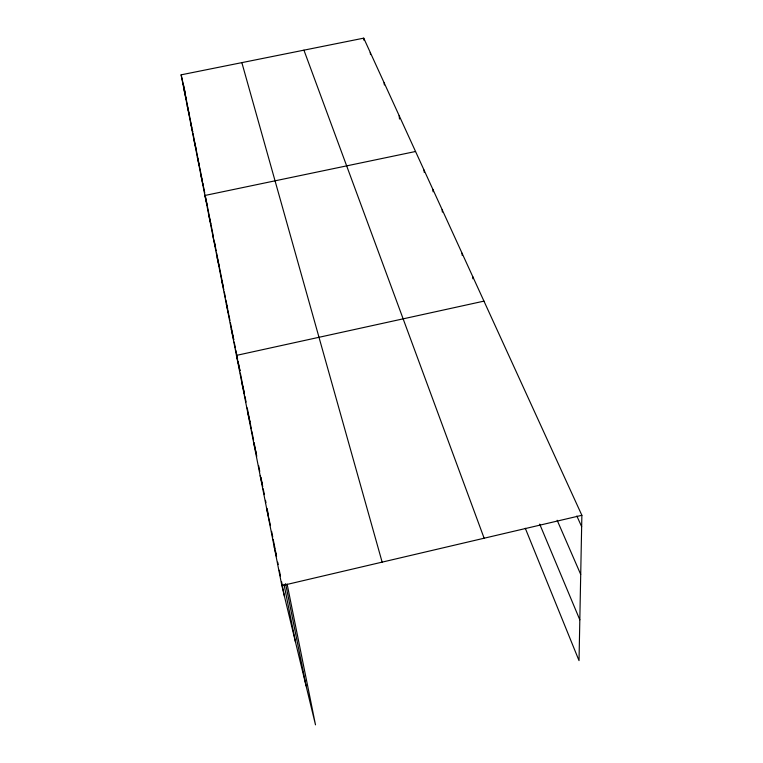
<?xml version="1.0" encoding="UTF-8"?>
<svg xmlns="http://www.w3.org/2000/svg" width="763" height="763" viewBox="0 0 763 763"><rect width="100%" height="100%" fill="white"/><g stroke="black" fill="none" stroke-linecap="round" stroke-linejoin="round"><path stroke-width="1.14" d="M287.126 584.086L315.5 724.85L281.862 585.641L181.127 74.831L363.732 38.15L581.873 515.302L579.022 660.615L525.287 528.254M281.862 585.641L581.873 515.302M483.961 301.127L236.454 355.396L240.04 370.694M415.549 151.494L204.913 195.471L207.259 205.638L205.209 195.261M576.847 516.017L581.654 526.632M557.162 520.261L580.71 574.415M539.699 524.114L579.823 619.823M303.932 50.158L484.133 538.211M241.852 62.633L382.139 562.121M274.194 546.737L276.549 556.561L275.453 550.791M266.974 510.132L270.483 525.631M253.745 443.055L256.063 452.86M260.164 475.635L262.758 486.546M241.909 383.074L244.456 393.87L242.624 384.628M247.67 412.249L249.968 422.015M226.344 304.113L228.566 313.65M231.275 329.111L233.764 339.783L230.388 322.682M212.896 235.948L215.29 246.296M217.169 257.608L219.324 266.888L216.654 253.163M221.651 280.307L223.845 289.768M193.859 139.41L196.129 149.29M197.388 157.292L199.429 166.162L194.536 141.241M201.07 175.957L203.387 186.038L202.948 183.826M208.824 215.261L210.922 224.379L207.488 206.802M181.127 74.831L185.094 92.247M184.121 90.015L186.306 99.6M187.24 105.819L189.453 115.499M190.483 122.261L192.724 132.047L192.286 129.844M285.6 583.666L306.077 685.842M284.008 584.296L295.567 642.351M183.292 84.312L191.847 127.631M192.944 133.201L194.079 138.942M199.677 167.269L202.51 181.623M203.616 187.183L204.751 192.953M211.189 225.514L213.239 235.91M214.384 241.68L216.196 250.874M219.591 268.042L223.187 286.268M224.312 291.962L225.438 297.646M225.886 299.916L227.689 309.015M228.137 311.294L228.585 313.564M228.814 314.709L229.94 320.403M234.212 342.072L235.347 347.804M235.805 350.093L237.608 359.259M238.066 361.548L239.887 370.761M240.345 373.069L242.167 382.311M244.913 396.207L246.067 402.053M247.222 407.9L249.072 417.256M249.53 419.593L249.997 421.929M250.226 423.103L251.351 428.816M251.809 431.095L253.612 440.232M254.06 442.521L255.195 448.234M255.643 450.523L256.091 452.802M256.32 453.947L256.778 456.274M258.619 465.592L259.773 471.41M260.917 477.228L262.071 483.055M263.216 488.845L264.351 494.596M265.486 500.347L265.944 502.655M267.079 508.406L268.214 514.157M271.618 531.353L272.744 537.066M273.192 539.355L275.004 548.502M277.713 562.226L278.161 564.506M279.296 570.228L280.422 575.941M281.557 581.654L284.494 596.523M363.732 38.15L363.97 40.277M370.265 52.437L370.503 54.593M384.123 82.766L384.361 84.97M399.173 115.671L399.497 119.047M424.028 170.054L424.228 172.371M432.898 189.443L433.088 191.78M442.168 209.72L442.349 212.085M462.054 253.221L462.197 255.386M472.736 276.587L472.86 278.762"/></g></svg>
